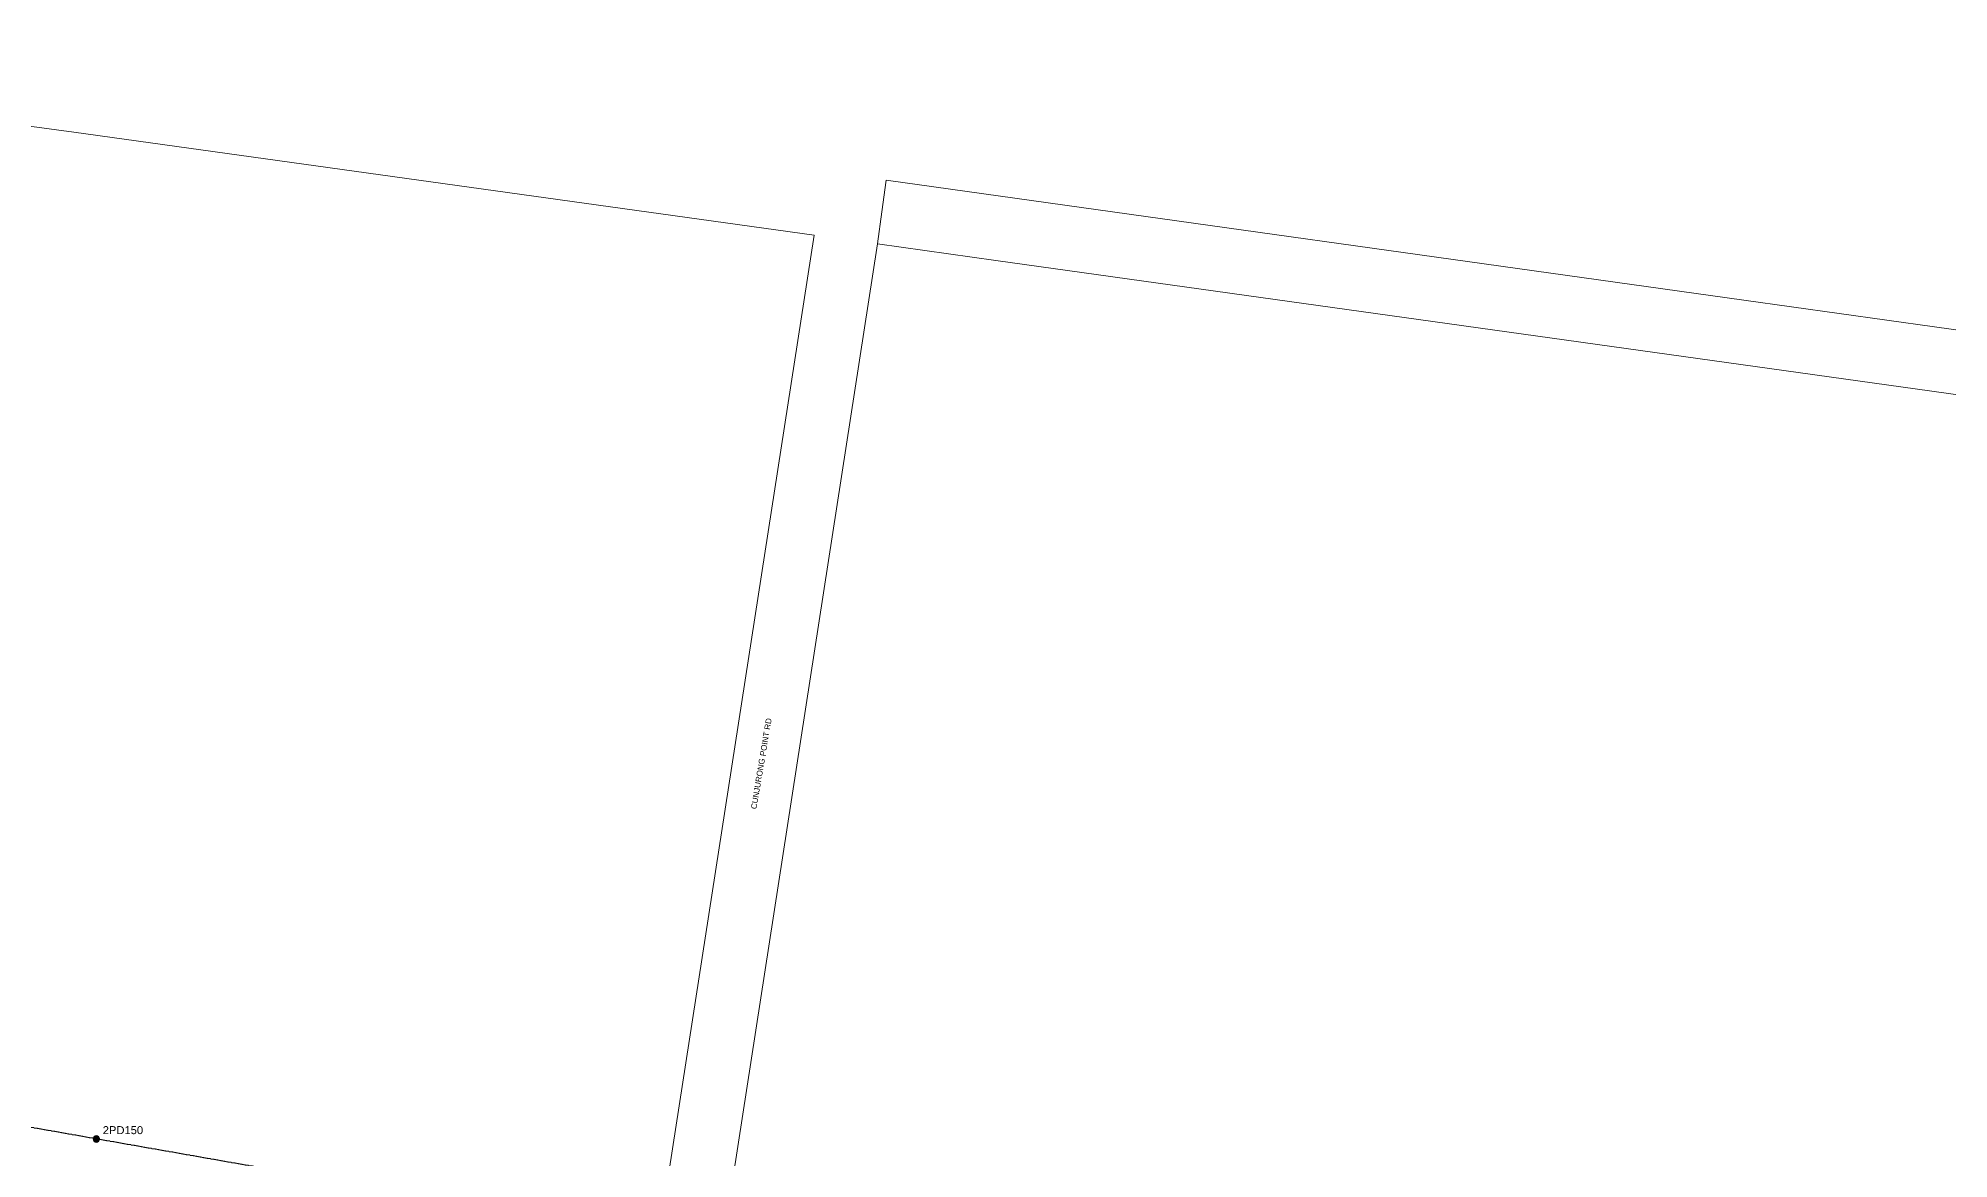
# Model space of a CAD drawing. Header units: metres. Extents: x 272069 to 273785, y 6094580 to 6096012.
# Drawn here: x 272865 to 273462, y 6095650 to 6096000 of the extents above; entities that cross this region are included whole.
import ezdxf
from ezdxf.enums import TextEntityAlignment as Align

# ---------------------------------------------------------------- set-up
doc = ezdxf.new("R2010")
doc.units = ezdxf.units.M
doc.linetypes.add('Cable Exist OH', pattern=[1, 1, 0])
doc.layers.get('0').update_dxf_attribs({"color": 6})
doc.layers.add('Cadastre Land Parcels_SP_EXT', color=9, linetype='Continuous', lineweight=5)
doc.layers.add('Cadastre Roads_SP_EXT', color=9, linetype='Continuous', lineweight=5)
doc.layers.add('Mains_HV_EXT', color=7, linetype='Continuous')
doc.layers.add('SupportsOH_SP_TR_HV_LV_SL_EXT', color=7, linetype='Continuous')
doc.styles.add('POLE_LABEL', font='arial.ttf')
doc.styles.get("Standard").update_dxf_attribs({"font": 'arial.ttf'})

# ---------------------------------------------------------------- blocks, each defined once
blk = doc.blocks.new('POLE_EXT')
blk.add_hatch(color=256).paths.add_polyline_path([(-1, 0, 1), (1, 0, 1)])
blk.add_lwpolyline([(-1, 0, 1), (1, 0, 1)], format="xyb", close=True)
for tag, height, flags, p in [('pNumber', 2.5, 8, (-17.84, 2.07)), ('OWNED_BY', 0.2, 9, (1.35, -0.4)), ('SPECIAL_USE', 0.2, 9, (1.35, -0.8)), ('STATE', 0.2, 9, (1.35, -1)), ('cLV', 0.2, 9, (1.35, -1.4)), ('hDepth', 0.2, 9, (1.35, -1.6)), ('hDia', 0.2, 9, (1.35, -1.8)), ('cHV', 0.2, 9, (1.35, -2)), ('cLinedev', 0.2, 9, (1.35, -3.4)), ('pExisting', 0.2, 9, (1.35, -3.8)), ('pFooting', 0.2, 9, (1.35, -4.4)), ('pNew', 0.2, 9, (1.35, -4.6)), ('pRelocate', 0.2, 9, (1.35, -5)), ('pRemove', 0.2, 9, (1.35, -5.2)), ('pReplace', 0.2, 9, (1.35, -5.4)), ('pStay', 0.2, 9, (1.35, -5.6)), ('pType', 0.2, 9, (1.35, -5.8)), ('cspan', 0.2, 9, (1.35, -6)), ('PARENT', 0.2, 9, (1.35, -0.6)), ('USAGE', 0.2, 9, (1.35, -1.2)), ('LBRACKET', 0.2, 9, (1.35, -2.2)), ('LExisting', 0.2, 9, (1.35, -2.4)), ('LANTNUMBER', 0.2, 9, (1.35, -2.6)), ('LOther', 0.2, 9, (1.35, -2.8)), ('LRemove', 0.2, 9, (1.35, -3)), ('LEGEND', 0.2, 9, (1.35, -3.2)), ('LOCATION', 0.2, 9, (1.35, -3.6)), ('PFNUMBER', 0.2, 9, (1.35, -4)), ('NEWPFNUMBER', 0.2, 9, (1.35, -4.2)), ('STREETNAME', 0.2, 9, (1.35, -6.2)), ('SUBURB', 0.2, 9, (1.35, -6.4)), ('OPERATED_BY', 0.2, 9, (1.36, -7.01)), ('NOTES', 0.2, 9, (1.35, -6.6)), ('MAINTAINED_BY', 0.2, 9, (1.36, -6.81))]:
    blk.add_attdef(tag, text='', height=height, dxfattribs=dict(flags=flags)).set_placement(p, align=Align.MIDDLE_LEFT)
at = {"style": 'POLE_LABEL'}
for tag, height, flags, p in [('STRUCTURE_PLANT_NUMBER', 0.2, 9, (1.35, 0.03)), ('ASSET_NUM', 2.5, 8, (2, 2)), ('STREET_CODE', 0.2, 9, (1.35, -0.2))]:
    blk.add_attdef(tag, text='', height=height, dxfattribs=dict(at, flags=flags)).set_placement(p, align=Align.MIDDLE_LEFT)
at = {"flags": 1}
blk.add_attdef('Z', (1.35, -7.33), '', height=0.2, dxfattribs=at)

msp = doc.modelspace()

# ---------------------------------------------------------------- linework, layer by layer
at = {"layer": 'Cadastre Land Parcels_SP_EXT', "linetype": 'Continuous'}
for points in [[(272493.85, 6095301.66), (273020.03, 6095376.54), (273024.01, 6095402.24), (273034.69, 6095471.05), (273037.96, 6095492.14), (273048.62, 6095560.84), (273052.64, 6095586.75), (273057.85, 6095620.36), (273107.14, 6095938.67), (272875.9, 6095970.84), (272657.8, 6096000.19)], [(273748.84, 6095849.14), (273163.97, 6095930.81), (273126.93, 6095935.98), (273077.68, 6095617.73)]]:
    msp.add_lwpolyline(points, dxfattribs=at)
at = {"layer": 'Cadastre Roads_SP_EXT', "linetype": 'Continuous'}
msp.add_lwpolyline([(273397.63, 6095918.4), (273129.71, 6095955.84), (273128.33, 6095945.98), (273126.93, 6095935.98), (273163.97, 6095930.81), (273748.84, 6095849.14), (273782.06, 6095844.47), (273783.46, 6095854.44), (273784.84, 6095864.27), (273397.63, 6095918.4)], close=True, dxfattribs=at)
at = {"layer": 'Mains_HV_EXT', "linetype": 'Cable Exist OH'}
msp.add_lwpolyline([(273062.3, 6095624.97), (273022.81, 6095631.7), (272970.59, 6095641.02), (272882.88, 6095656.4), (272768.39, 6095676.52), (272658.29, 6095695.95), (272563.51, 6095740.16)], dxfattribs=at)

# ---------------------------------------------------------------- block references
at = {"layer": 'SupportsOH_SP_TR_HV_LV_SL_EXT'}
ref = msp.add_blockref('POLE_EXT', (272882.91, 6095656.39), dxfattribs=at)
ref.add_attrib('ASSET_NUM', '2PD150', dxfattribs={"layer": '0', "height": 2.5, "style": 'POLE_LABEL'}).set_placement((272884.91, 6095657.14), align=Align.BOTTOM_LEFT)

# ---------------------------------------------------------------- texts
at = {"layer": 'Cadastre Roads_SP_EXT'}
msp.add_text('CUNJURONG POINT RD', height=1.8, rotation=80.41, dxfattribs=at).set_placement((273089.15, 6095759.3))

doc.saveas('drawing.dxf')
